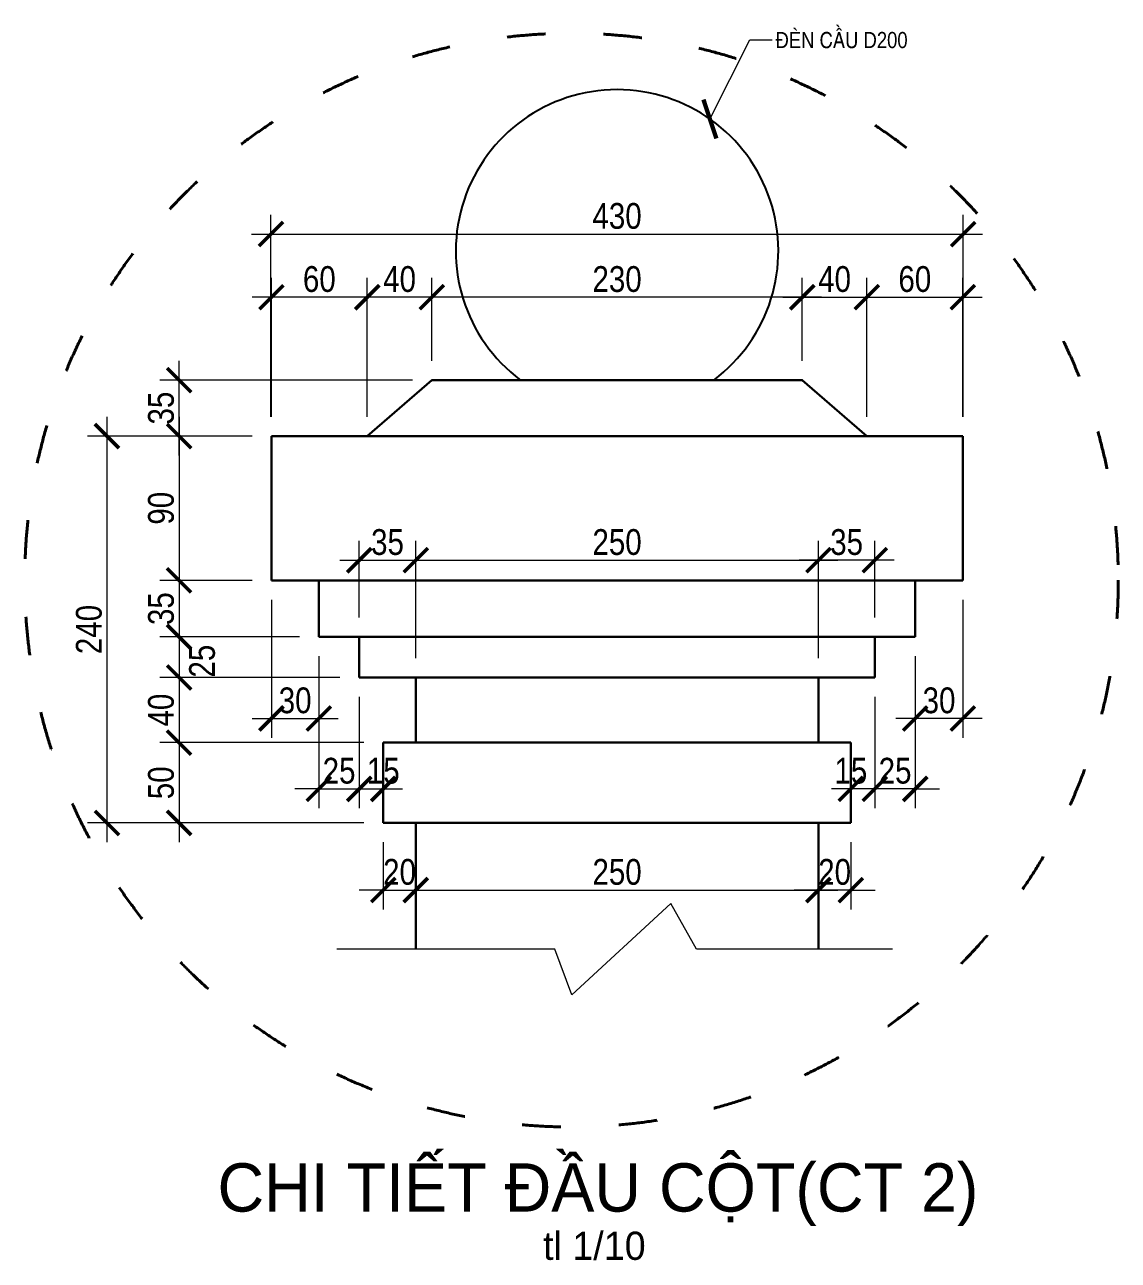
# Model space of a CAD drawing. Header units: millimetres. Extents: x -37049 to 129367, y 25385 to 90033.
# Drawn here: x 81983 to 88773, y 57367 to 65038 of the extents above; entities that cross this region are included whole.
import ezdxf
from ezdxf.enums import TextEntityAlignment as Align

# ---------------------------------------------------------------- set-up
doc = ezdxf.new("R2010")
doc.units = ezdxf.units.MM
doc.header["$MEASUREMENT"] = 0
doc.linetypes.add('ACAD_ISO03W100', pattern=[30, 12, -18])
doc.layers.add('NCHU', color=70, linetype='Continuous')
for name, color, linetype, lineweight in [('NKHUAT1', 54, 'ACAD_ISO03W100', 15), ('NKT', 9, 'Continuous', 0), ('NMANH1', 45, 'Continuous', 9), ('NMANH2', 35, 'Continuous', 9), ('NTHAY3', 41, 'Continuous', 25)]:
    doc.layers.add(name, color=color, linetype=linetype, lineweight=lineweight)
doc.styles.add('AVO', font='vhelvcn.ttf')
doc.styles.add('FRANKO', font='vfranko.ttf', dxfattribs={"height": 500})
doc.dimstyles.new('10', dxfattribs={"dimscale": 0, "dimtxt": 160, "dimasz": 150, "dimexe": 120, "dimexo": 120, "dimgap": 30, "dimtad": 1, "dimtoh": 1, "dimdec": 0, "dimlfac": 0.1, "dimzin": 0, "dimdsep": 46, "dimtxsty": 'AVO', "dimblk1": 'ARCHTICK', "dimblk2": 'ARCHTICK', "dimsah": 1, "dimcen": -3, "dimdle": 120, "dimclrd": 256, "dimclre": 256, "dimclrt": 2, "dimadec": 0, "dimazin": 0, "dimtfac": 1, "dimtdec": 0, "dimtix": 1, "dimtmove": 2, "dimatfit": 3, "dimldrblk": 'ARCHTICK', "dimfxl": 0, "dimtolj": 1, "dimtzin": 0, "dimlwd": -1, "dimlwe": -1, "dimarcsym": 0})
doc.dimstyles.new('50', dxfattribs={"dimtxt": 160, "dimasz": 120, "dimexe": 150, "dimexo": 150, "dimgap": 30, "dimtad": 1, "dimdec": 0, "dimlfac": 0.5, "dimzin": 0, "dimdsep": 46, "dimtxsty": 'AVO', "dimblk": 'ARCHTICK', "dimcen": -2, "dimdle": 120, "dimclrd": 256, "dimclre": 256, "dimclrt": 1, "dimadec": 0, "dimazin": 0, "dimtfac": 1, "dimtdec": 0, "dimtix": 1, "dimtmove": 2, "dimatfit": 3, "dimldrblk": 'ARCHTICK', "dimfxl": 0, "dimtolj": 1, "dimtzin": 0, "dimlwd": 0, "dimlwe": 0, "dimarcsym": 0})

# ---------------------------------------------------------------- blocks, each defined once
blk = doc.blocks.new('_ARCHTICK')
at = {"color": 0, "linetype": 'ByBlock', "const_width": 0.15}
blk.add_lwpolyline([(-0.5, -0.5), (0.5, 0.5)], dxfattribs=at)
blk = doc.blocks.new('*D870')
at = {"layer": 'DEFPOINTS', "color": 0}
for p in [(83514.8, 62483.8), (82941.9, 61587.9), (83514.8, 61587.9)]:
    blk.add_point(p, dxfattribs=at)
at = {"layer": 'NKT'}
for p, q in [((82941.9, 62603.8), (82941.9, 61467.9)), ((83394.8, 62483.8), (82821.9, 62483.8)), ((83394.8, 61587.9), (82821.9, 61587.9))]:
    blk.add_line(p, q, dxfattribs=at)
at = {"layer": 'NKT', "xscale": 150, "yscale": 150, "zscale": 150}
for p, rotation in [((82941.9, 62483.8), 90), ((82941.9, 61587.9), 270)]:
    blk.add_blockref('_ARCHTICK', p, dxfattribs=dict(at, rotation=rotation))
at = {"layer": 'NKT', "color": 2, "insert": (82830.2, 62035.9), "char_height": 160, "attachment_point": 5, "rotation": 90, "style": 'AVO'}
blk.add_mtext('\\A1;90', dxfattribs=at)
blk = doc.blocks.new('*D871')
at = {"layer": 'DEFPOINTS', "color": 0}
for p in [(83514.8, 63346.2), (83514.8, 62483.8), (84110.5, 62483.8)]:
    blk.add_point(p, dxfattribs=at)
at = {"layer": 'NKT'}
for p, q in [((83514.8, 62603.8), (83514.8, 63466.2)), ((84110.5, 62603.8), (84110.5, 63466.2)), ((84230.5, 63346.2), (83394.8, 63346.2))]:
    blk.add_line(p, q, dxfattribs=at)
at = {"layer": 'NKT', "xscale": 150, "yscale": 150, "zscale": 150, "rotation": 180}
blk.add_blockref('_ARCHTICK', (83514.8, 63346.2), dxfattribs=at)
at = {"layer": 'NKT', "xscale": 150, "yscale": 150, "zscale": 150}
blk.add_blockref('_ARCHTICK', (84110.5, 63346.2), dxfattribs=at)
at = {"layer": 'NKT', "color": 2, "insert": (83812.6, 63457.9), "char_height": 160, "attachment_point": 5, "style": 'AVO'}
blk.add_mtext('\\A1;60', dxfattribs=at)
blk = doc.blocks.new('*D872')
at = {"layer": 'DEFPOINTS', "color": 0}
for p in [(82941.9, 62831.6), (84511.4, 62831.6), (83514.8, 62483.8)]:
    blk.add_point(p, dxfattribs=at)
at = {"layer": 'NKT'}
for p, q in [((82941.9, 62363.8), (82941.9, 62951.6)), ((84391.4, 62831.6), (82821.9, 62831.6)), ((83394.8, 62483.8), (82821.9, 62483.8))]:
    blk.add_line(p, q, dxfattribs=at)
at = {"layer": 'NKT', "xscale": 150, "yscale": 150, "zscale": 150}
for p, rotation in [((82941.9, 62831.6), 90), ((82941.9, 62483.8), 270)]:
    blk.add_blockref('_ARCHTICK', p, dxfattribs=dict(at, rotation=rotation))
at = {"layer": 'NKT', "color": 2, "insert": (82830.2, 62657.7), "char_height": 160, "attachment_point": 5, "rotation": 90, "style": 'AVO'}
blk.add_mtext('\\A1;35', dxfattribs=at)
blk = doc.blocks.new('*D873')
at = {"layer": 'DEFPOINTS', "color": 0}
for p in [(84110.5, 63346.2), (84511.4, 62831.6), (84110.5, 62483.8)]:
    blk.add_point(p, dxfattribs=at)
at = {"layer": 'NKT'}
for p, q in [((84110.5, 62603.8), (84110.5, 63466.2)), ((84511.4, 62951.6), (84511.4, 63466.2)), ((84631.4, 63346.2), (83990.5, 63346.2))]:
    blk.add_line(p, q, dxfattribs=at)
at = {"layer": 'NKT', "xscale": 150, "yscale": 150, "zscale": 150, "rotation": 180}
blk.add_blockref('_ARCHTICK', (84110.5, 63346.2), dxfattribs=at)
at = {"layer": 'NKT', "xscale": 150, "yscale": 150, "zscale": 150}
blk.add_blockref('_ARCHTICK', (84511.4, 63346.2), dxfattribs=at)
at = {"layer": 'NKT', "color": 2, "insert": (84310.9, 63457.9), "char_height": 160, "attachment_point": 5, "style": 'AVO'}
blk.add_mtext('\\A1;40', dxfattribs=at)
blk = doc.blocks.new('*D874')
at = {"layer": 'DEFPOINTS', "color": 0}
for p in [(83514.8, 61587.9), (82941.9, 61237.2), (83809.9, 61237.2)]:
    blk.add_point(p, dxfattribs=at)
at = {"layer": 'NKT'}
for p, q in [((82941.9, 61707.9), (82941.9, 61117.2)), ((83394.8, 61587.9), (82821.9, 61587.9)), ((83689.9, 61237.2), (82821.9, 61237.2))]:
    blk.add_line(p, q, dxfattribs=at)
at = {"layer": 'NKT', "xscale": 150, "yscale": 150, "zscale": 150}
for p, rotation in [((82941.9, 61587.9), 90), ((82941.9, 61237.2), 270)]:
    blk.add_blockref('_ARCHTICK', p, dxfattribs=dict(at, rotation=rotation))
at = {"layer": 'NKT', "color": 2, "insert": (82830.2, 61412.6), "char_height": 160, "attachment_point": 5, "rotation": 90, "style": 'AVO'}
blk.add_mtext('\\A1;35', dxfattribs=at)
blk = doc.blocks.new('*D875')
at = {"layer": 'DEFPOINTS', "color": 0}
for p in [(83809.9, 61237.2), (82941.9, 60984.9), (84060.6, 60984.9, 10.4)]:
    blk.add_point(p, dxfattribs=at)
at = {"layer": 'NKT'}
for p, q in [((82941.9, 61357.2), (82941.9, 60864.9)), ((83689.9, 61237.2), (82821.9, 61237.2)), ((83940.6, 60984.9), (82821.9, 60984.9))]:
    blk.add_line(p, q, dxfattribs=at)
at = {"layer": 'NKT', "xscale": 150, "yscale": 150, "zscale": 150}
for p, rotation in [((82941.9, 61237.2), 90), ((82941.9, 60984.9), 270)]:
    blk.add_blockref('_ARCHTICK', p, dxfattribs=dict(at, rotation=rotation))
at = {"layer": 'NKT', "color": 2, "insert": (83085.3, 61086.6), "char_height": 160, "attachment_point": 5, "rotation": 90, "style": 'AVO'}
blk.add_mtext('\\A1;25', dxfattribs=at)
blk = doc.blocks.new('*D876')
at = {"layer": 'DEFPOINTS', "color": 0}
for p in [(83514.8, 61587.9), (83809.9, 61237.2), (83809.9, 60730.4)]:
    blk.add_point(p, dxfattribs=at)
at = {"layer": 'NKT'}
for p, q in [((83514.8, 61467.9), (83514.8, 60610.4)), ((83809.9, 61117.2), (83809.9, 60610.4)), ((83394.8, 60730.4), (83929.9, 60730.4))]:
    blk.add_line(p, q, dxfattribs=at)
at = {"layer": 'NKT', "xscale": 150, "yscale": 150, "zscale": 150, "rotation": 180}
blk.add_blockref('_ARCHTICK', (83514.8, 60730.4), dxfattribs=at)
at = {"layer": 'NKT', "xscale": 150, "yscale": 150, "zscale": 150}
blk.add_blockref('_ARCHTICK', (83809.9, 60730.4), dxfattribs=at)
at = {"layer": 'NKT', "color": 2, "insert": (83662.4, 60842.1), "char_height": 160, "attachment_point": 5, "style": 'AVO'}
blk.add_mtext('\\A1;30', dxfattribs=at)
blk = doc.blocks.new('*D877')
at = {"layer": 'DEFPOINTS', "color": 0}
for p in [(84411.4, 59869.4), (86911.4, 59812.3), (86911.4, 59665.3)]:
    blk.add_point(p, dxfattribs=at)
at = {"layer": 'NKT'}
for p, q in [((84411.4, 59749.4), (84411.4, 59545.3)), ((86911.4, 59692.3), (86911.4, 59545.3)), ((84291.4, 59665.3), (87031.4, 59665.3))]:
    blk.add_line(p, q, dxfattribs=at)
at = {"layer": 'NKT', "xscale": 150, "yscale": 150, "zscale": 150, "rotation": 180}
blk.add_blockref('_ARCHTICK', (84411.4, 59665.3), dxfattribs=at)
at = {"layer": 'NKT', "xscale": 150, "yscale": 150, "zscale": 150}
blk.add_blockref('_ARCHTICK', (86911.4, 59665.3), dxfattribs=at)
at = {"layer": 'NKT', "color": 2, "insert": (85661.4, 59777), "char_height": 160, "attachment_point": 5, "style": 'AVO'}
blk.add_mtext('\\A1;250', dxfattribs=at)
blk = doc.blocks.new('*D878')
at = {"layer": 'DEFPOINTS', "color": 0}
for p in [(84060.6, 60984.9, 10.4), (82941.9, 60580.4), (84209.8, 60580.4)]:
    blk.add_point(p, dxfattribs=at)
at = {"layer": 'NKT'}
for p, q in [((82941.9, 61104.9), (82941.9, 60460.4)), ((83940.6, 60984.9), (82821.9, 60984.9)), ((84089.8, 60580.4), (82821.9, 60580.4))]:
    blk.add_line(p, q, dxfattribs=at)
at = {"layer": 'NKT', "xscale": 150, "yscale": 150, "zscale": 150}
for p, rotation in [((82941.9, 60984.9), 90), ((82941.9, 60580.4), 270)]:
    blk.add_blockref('_ARCHTICK', p, dxfattribs=dict(at, rotation=rotation))
at = {"layer": 'NKT', "color": 2, "insert": (82830.2, 60782.6), "char_height": 160, "attachment_point": 5, "rotation": 90, "style": 'AVO'}
blk.add_mtext('\\A1;40', dxfattribs=at)
blk = doc.blocks.new('*D879')
at = {"layer": 'DEFPOINTS', "color": 0}
for p in [(84209.8, 60580.4), (82941.9, 60082), (84209.8, 60082)]:
    blk.add_point(p, dxfattribs=at)
at = {"layer": 'NKT'}
for p, q in [((82941.9, 60700.4), (82941.9, 59962)), ((84089.8, 60580.4), (82821.9, 60580.4)), ((84089.8, 60082), (82821.9, 60082))]:
    blk.add_line(p, q, dxfattribs=at)
at = {"layer": 'NKT', "xscale": 150, "yscale": 150, "zscale": 150}
for p, rotation in [((82941.9, 60580.4), 90), ((82941.9, 60082), 270)]:
    blk.add_blockref('_ARCHTICK', p, dxfattribs=dict(at, rotation=rotation))
at = {"layer": 'NKT', "color": 2, "insert": (82830.2, 60331.2), "char_height": 160, "attachment_point": 5, "rotation": 90, "style": 'AVO'}
blk.add_mtext('\\A1;50', dxfattribs=at)
blk = doc.blocks.new('*D880')
at = {"layer": 'DEFPOINTS', "color": 0}
for p in [(83514.8, 62483.8), (82494.1, 60082), (84209.8, 60082)]:
    blk.add_point(p, dxfattribs=at)
at = {"layer": 'NKT'}
for p, q in [((82494.1, 62603.8), (82494.1, 59962)), ((83394.8, 62483.8), (82374.1, 62483.8)), ((84089.8, 60082), (82374.1, 60082))]:
    blk.add_line(p, q, dxfattribs=at)
at = {"layer": 'NKT', "xscale": 150, "yscale": 150, "zscale": 150}
for p, rotation in [((82494.1, 62483.8), 90), ((82494.1, 60082), 270)]:
    blk.add_blockref('_ARCHTICK', p, dxfattribs=dict(at, rotation=rotation))
at = {"layer": 'NKT', "color": 2, "insert": (82382.4, 61282.9), "char_height": 160, "attachment_point": 5, "rotation": 90, "style": 'AVO'}
blk.add_mtext('\\A1;240', dxfattribs=at)
blk = doc.blocks.new('*D881')
at = {"layer": 'DEFPOINTS', "color": 0}
for p in [(83809.9, 61237.2), (84060.6, 60984.9, 10.4), (84060.6, 60293.6)]:
    blk.add_point(p, dxfattribs=at)
at = {"layer": 'NKT'}
for p, q in [((83809.9, 61117.2), (83809.9, 60173.6)), ((84060.6, 60864.9), (84060.6, 60173.6)), ((83809.9, 60293.6), (83659.9, 60293.6)), ((83809.9, 60293.6), (84060.6, 60293.6)), ((84060.6, 60293.6), (84210.6, 60293.6))]:
    blk.add_line(p, q, dxfattribs=at)
at = {"layer": 'NKT', "xscale": 150, "yscale": 150, "zscale": 150}
blk.add_blockref('_ARCHTICK', (83809.9, 60293.6), dxfattribs=at)
at = {"layer": 'NKT', "xscale": 150, "yscale": 150, "zscale": 150, "rotation": 180}
blk.add_blockref('_ARCHTICK', (84060.6, 60293.6), dxfattribs=at)
at = {"layer": 'NKT', "color": 2, "insert": (83935.2, 60405.3), "char_height": 160, "attachment_point": 5, "style": 'AVO'}
blk.add_mtext('\\A1;25', dxfattribs=at)
blk = doc.blocks.new('*D882')
at = {"layer": 'DEFPOINTS', "color": 0}
for p in [(84209.8, 60082), (84411.4, 59869.4), (84411.4, 59665.3)]:
    blk.add_point(p, dxfattribs=at)
at = {"layer": 'NKT'}
for p, q in [((84209.8, 59962), (84209.8, 59545.3)), ((84411.4, 59749.4), (84411.4, 59545.3)), ((84209.8, 59665.3), (84059.8, 59665.3)), ((84209.8, 59665.3), (84411.4, 59665.3)), ((84411.4, 59665.3), (84561.4, 59665.3))]:
    blk.add_line(p, q, dxfattribs=at)
at = {"layer": 'NKT', "xscale": 150, "yscale": 150, "zscale": 150}
blk.add_blockref('_ARCHTICK', (84209.8, 59665.3), dxfattribs=at)
at = {"layer": 'NKT', "xscale": 150, "yscale": 150, "zscale": 150, "rotation": 180}
blk.add_blockref('_ARCHTICK', (84411.4, 59665.3), dxfattribs=at)
at = {"layer": 'NKT', "color": 2, "insert": (84310.6, 59777), "char_height": 160, "attachment_point": 5, "style": 'AVO'}
blk.add_mtext('\\A1;20', dxfattribs=at)
blk = doc.blocks.new('*D883')
at = {"layer": 'DEFPOINTS', "color": 0}
for p in [(84060.6, 60984.9, 10.4), (84209.8, 60580.4), (84209.8, 60293.6)]:
    blk.add_point(p, dxfattribs=at)
at = {"layer": 'NKT'}
for p, q in [((84060.6, 60864.9), (84060.6, 60173.6)), ((84209.8, 60460.4), (84209.8, 60173.6)), ((83940.6, 60293.6), (84329.8, 60293.6))]:
    blk.add_line(p, q, dxfattribs=at)
at = {"layer": 'NKT', "xscale": 150, "yscale": 150, "zscale": 150, "rotation": 180}
blk.add_blockref('_ARCHTICK', (84060.6, 60293.6), dxfattribs=at)
at = {"layer": 'NKT', "xscale": 150, "yscale": 150, "zscale": 150}
blk.add_blockref('_ARCHTICK', (84209.8, 60293.6), dxfattribs=at)
at = {"layer": 'NKT', "color": 2, "insert": (84209.8, 60405.3), "char_height": 160, "attachment_point": 5, "style": 'AVO'}
blk.add_mtext('\\A1;15', dxfattribs=at)
blk = doc.blocks.new('*D884')
at = {"layer": 'DEFPOINTS', "color": 0}
for p in [(84411.4, 61713.3), (84060.6, 61237.2, 10.4), (84411.4, 60984.9)]:
    blk.add_point(p, dxfattribs=at)
at = {"layer": 'NKT'}
for p, q in [((84060.6, 61357.2), (84060.6, 61833.3)), ((84411.4, 61104.9), (84411.4, 61833.3)), ((83940.6, 61713.3), (84531.4, 61713.3))]:
    blk.add_line(p, q, dxfattribs=at)
at = {"layer": 'NKT', "xscale": 150, "yscale": 150, "zscale": 150, "rotation": 180}
blk.add_blockref('_ARCHTICK', (84060.6, 61713.3), dxfattribs=at)
at = {"layer": 'NKT', "xscale": 150, "yscale": 150, "zscale": 150}
blk.add_blockref('_ARCHTICK', (84411.4, 61713.3), dxfattribs=at)
at = {"layer": 'NKT', "color": 2, "insert": (84236, 61825), "char_height": 160, "attachment_point": 5, "style": 'AVO'}
blk.add_mtext('\\A1;35', dxfattribs=at)
blk = doc.blocks.new('*D885')
at = {"layer": 'DEFPOINTS', "color": 0}
for p in [(86911.4, 61713.3), (87262.1, 61237.2, 10.4), (86911.4, 60984.9)]:
    blk.add_point(p, dxfattribs=at)
at = {"layer": 'NKT'}
for p, q in [((86911.4, 61104.9), (86911.4, 61833.3)), ((87262.1, 61357.2), (87262.1, 61833.3)), ((87382.1, 61713.3), (86791.4, 61713.3))]:
    blk.add_line(p, q, dxfattribs=at)
at = {"layer": 'NKT', "xscale": 150, "yscale": 150, "zscale": 150, "rotation": 180}
blk.add_blockref('_ARCHTICK', (86911.4, 61713.3), dxfattribs=at)
at = {"layer": 'NKT', "xscale": 150, "yscale": 150, "zscale": 150}
blk.add_blockref('_ARCHTICK', (87262.1, 61713.3), dxfattribs=at)
at = {"layer": 'NKT', "color": 2, "insert": (87086.8, 61825), "char_height": 160, "attachment_point": 5, "style": 'AVO'}
blk.add_mtext('\\A1;35', dxfattribs=at)
blk = doc.blocks.new('*D886')
at = {"layer": 'DEFPOINTS', "color": 0}
for p in [(87262.1, 60984.9, 10.4), (87112.9, 60580.4), (87112.9, 60293.6)]:
    blk.add_point(p, dxfattribs=at)
at = {"layer": 'NKT'}
for p, q in [((87262.1, 60864.9), (87262.1, 60173.6)), ((87112.9, 60460.4), (87112.9, 60173.6)), ((87382.1, 60293.6), (86992.9, 60293.6))]:
    blk.add_line(p, q, dxfattribs=at)
at = {"layer": 'NKT', "xscale": 150, "yscale": 150, "zscale": 150, "rotation": 180}
blk.add_blockref('_ARCHTICK', (87112.9, 60293.6), dxfattribs=at)
at = {"layer": 'NKT', "xscale": 150, "yscale": 150, "zscale": 150}
blk.add_blockref('_ARCHTICK', (87262.1, 60293.6), dxfattribs=at)
at = {"layer": 'NKT', "color": 2, "insert": (87112.9, 60405.3), "char_height": 160, "attachment_point": 5, "style": 'AVO'}
blk.add_mtext('\\A1;15', dxfattribs=at)
blk = doc.blocks.new('*D887')
at = {"layer": 'DEFPOINTS', "color": 0}
for p in [(87112.9, 60082), (86911.4, 59869.4), (86911.4, 59665.3)]:
    blk.add_point(p, dxfattribs=at)
at = {"layer": 'NKT'}
for p, q in [((87112.9, 59962), (87112.9, 59545.3)), ((86911.4, 59749.4), (86911.4, 59545.3)), ((86911.4, 59665.3), (86761.4, 59665.3)), ((87112.9, 59665.3), (86911.4, 59665.3)), ((87112.9, 59665.3), (87262.9, 59665.3))]:
    blk.add_line(p, q, dxfattribs=at)
at = {"layer": 'NKT', "xscale": 150, "yscale": 150, "zscale": 150}
blk.add_blockref('_ARCHTICK', (86911.4, 59665.3), dxfattribs=at)
at = {"layer": 'NKT', "xscale": 150, "yscale": 150, "zscale": 150, "rotation": 180}
blk.add_blockref('_ARCHTICK', (87112.9, 59665.3), dxfattribs=at)
at = {"layer": 'NKT', "color": 2, "insert": (87012.1, 59777), "char_height": 160, "attachment_point": 5, "style": 'AVO'}
blk.add_mtext('\\A1;20', dxfattribs=at)
blk = doc.blocks.new('*D888')
at = {"layer": 'DEFPOINTS', "color": 0}
for p in [(87512.8, 61237.2), (87262.1, 60984.9, 10.4), (87262.1, 60293.6)]:
    blk.add_point(p, dxfattribs=at)
at = {"layer": 'NKT'}
for p, q in [((87512.8, 61117.2), (87512.8, 60173.6)), ((87262.1, 60864.9), (87262.1, 60173.6)), ((87262.1, 60293.6), (87112.1, 60293.6)), ((87512.8, 60293.6), (87262.1, 60293.6)), ((87512.8, 60293.6), (87662.8, 60293.6))]:
    blk.add_line(p, q, dxfattribs=at)
at = {"layer": 'NKT', "xscale": 150, "yscale": 150, "zscale": 150}
blk.add_blockref('_ARCHTICK', (87262.1, 60293.6), dxfattribs=at)
at = {"layer": 'NKT', "xscale": 150, "yscale": 150, "zscale": 150, "rotation": 180}
blk.add_blockref('_ARCHTICK', (87512.8, 60293.6), dxfattribs=at)
at = {"layer": 'NKT', "color": 2, "insert": (87387.5, 60405.3), "char_height": 160, "attachment_point": 5, "style": 'AVO'}
blk.add_mtext('\\A1;25', dxfattribs=at)
blk = doc.blocks.new('*D889')
at = {"layer": 'DEFPOINTS', "color": 0}
for p in [(87807.9, 61587.9), (87512.8, 61237.2), (87512.8, 60730.4)]:
    blk.add_point(p, dxfattribs=at)
at = {"layer": 'NKT'}
for p, q in [((87807.9, 61467.9), (87807.9, 60610.4)), ((87512.8, 61117.2), (87512.8, 60610.4)), ((87927.9, 60730.4), (87392.8, 60730.4))]:
    blk.add_line(p, q, dxfattribs=at)
at = {"layer": 'NKT', "xscale": 150, "yscale": 150, "zscale": 150, "rotation": 180}
blk.add_blockref('_ARCHTICK', (87512.8, 60730.4), dxfattribs=at)
at = {"layer": 'NKT', "xscale": 150, "yscale": 150, "zscale": 150}
blk.add_blockref('_ARCHTICK', (87807.9, 60730.4), dxfattribs=at)
at = {"layer": 'NKT', "color": 2, "insert": (87660.4, 60842.1), "char_height": 160, "attachment_point": 5, "style": 'AVO'}
blk.add_mtext('\\A1;30', dxfattribs=at)
blk = doc.blocks.new('*D890')
at = {"layer": 'DEFPOINTS', "color": 0}
for p in [(84511.4, 63346.2), (84511.4, 62831.6), (86811.4, 62831.6)]:
    blk.add_point(p, dxfattribs=at)
at = {"layer": 'NKT'}
for p, q in [((84511.4, 62951.6), (84511.4, 63466.2)), ((86811.4, 62951.6), (86811.4, 63466.2)), ((86931.4, 63346.2), (84391.4, 63346.2))]:
    blk.add_line(p, q, dxfattribs=at)
at = {"layer": 'NKT', "xscale": 150, "yscale": 150, "zscale": 150, "rotation": 180}
blk.add_blockref('_ARCHTICK', (84511.4, 63346.2), dxfattribs=at)
at = {"layer": 'NKT', "xscale": 150, "yscale": 150, "zscale": 150}
blk.add_blockref('_ARCHTICK', (86811.4, 63346.2), dxfattribs=at)
at = {"layer": 'NKT', "color": 2, "insert": (85661.4, 63457.9), "char_height": 160, "attachment_point": 5, "style": 'AVO'}
blk.add_mtext('\\A1;230', dxfattribs=at)
blk = doc.blocks.new('*D891')
at = {"layer": 'DEFPOINTS', "color": 0}
for p in [(87212.3, 63346.2), (86811.4, 62831.6), (87212.3, 62483.8)]:
    blk.add_point(p, dxfattribs=at)
at = {"layer": 'NKT'}
for p, q in [((86811.4, 62951.6), (86811.4, 63466.2)), ((87212.3, 62603.8), (87212.3, 63466.2)), ((86691.4, 63346.2), (87332.3, 63346.2))]:
    blk.add_line(p, q, dxfattribs=at)
at = {"layer": 'NKT', "xscale": 150, "yscale": 150, "zscale": 150, "rotation": 180}
blk.add_blockref('_ARCHTICK', (86811.4, 63346.2), dxfattribs=at)
at = {"layer": 'NKT', "xscale": 150, "yscale": 150, "zscale": 150}
blk.add_blockref('_ARCHTICK', (87212.3, 63346.2), dxfattribs=at)
at = {"layer": 'NKT', "color": 2, "insert": (87011.8, 63457.9), "char_height": 160, "attachment_point": 5, "style": 'AVO'}
blk.add_mtext('\\A1;40', dxfattribs=at)
blk = doc.blocks.new('*D892')
at = {"layer": 'DEFPOINTS', "color": 0}
for p in [(87807.9, 63346.2), (87212.3, 62483.8), (87807.9, 62483.8)]:
    blk.add_point(p, dxfattribs=at)
at = {"layer": 'NKT'}
for p, q in [((87212.3, 62603.8), (87212.3, 63466.2)), ((87807.9, 62603.8), (87807.9, 63466.2)), ((87092.3, 63346.2), (87927.9, 63346.2))]:
    blk.add_line(p, q, dxfattribs=at)
at = {"layer": 'NKT', "xscale": 150, "yscale": 150, "zscale": 150, "rotation": 180}
blk.add_blockref('_ARCHTICK', (87212.3, 63346.2), dxfattribs=at)
at = {"layer": 'NKT', "xscale": 150, "yscale": 150, "zscale": 150}
blk.add_blockref('_ARCHTICK', (87807.9, 63346.2), dxfattribs=at)
at = {"layer": 'NKT', "color": 2, "insert": (87510.1, 63457.9), "char_height": 160, "attachment_point": 5, "style": 'AVO'}
blk.add_mtext('\\A1;60', dxfattribs=at)
blk = doc.blocks.new('*D893')
at = {"layer": 'DEFPOINTS', "color": 0}
for p in [(87810.4, 63738.1), (83512.3, 62483.8), (87810.4, 62483.8)]:
    blk.add_point(p, dxfattribs=at)
at = {"layer": 'NKT'}
for p, q in [((83512.3, 62603.8), (83512.3, 63858.1)), ((87810.4, 62603.8), (87810.4, 63858.1)), ((83392.3, 63738.1), (87930.4, 63738.1))]:
    blk.add_line(p, q, dxfattribs=at)
at = {"layer": 'NKT', "xscale": 150, "yscale": 150, "zscale": 150, "rotation": 180}
blk.add_blockref('_ARCHTICK', (83512.3, 63738.1), dxfattribs=at)
at = {"layer": 'NKT', "xscale": 150, "yscale": 150, "zscale": 150}
blk.add_blockref('_ARCHTICK', (87810.4, 63738.1), dxfattribs=at)
at = {"layer": 'NKT', "color": 2, "insert": (85661.4, 63849.8), "char_height": 160, "attachment_point": 5, "style": 'AVO'}
blk.add_mtext('\\A1;430', dxfattribs=at)
blk = doc.blocks.new('*D894')
at = {"layer": 'DEFPOINTS', "color": 0}
for p in [(86911.4, 61713.3), (84411.4, 60984.9), (86911.4, 60984.9)]:
    blk.add_point(p, dxfattribs=at)
at = {"layer": 'NKT'}
for p, q in [((84411.4, 61104.9), (84411.4, 61833.3)), ((86911.4, 61104.9), (86911.4, 61833.3)), ((84291.4, 61713.3), (87031.4, 61713.3))]:
    blk.add_line(p, q, dxfattribs=at)
at = {"layer": 'NKT', "xscale": 150, "yscale": 150, "zscale": 150, "rotation": 180}
blk.add_blockref('_ARCHTICK', (84411.4, 61713.3), dxfattribs=at)
at = {"layer": 'NKT', "xscale": 150, "yscale": 150, "zscale": 150}
blk.add_blockref('_ARCHTICK', (86911.4, 61713.3), dxfattribs=at)
at = {"layer": 'NKT', "color": 2, "insert": (85661.4, 61825), "char_height": 160, "attachment_point": 5, "style": 'AVO'}
blk.add_mtext('\\A1;250', dxfattribs=at)

msp = doc.modelspace()

# ---------------------------------------------------------------- linework, layer by layer
msp.add_arc((85661.4, 63633.5), 1001.4, 306.80144, 233.19856)
at = {"layer": 'NKHUAT1', "lineweight": 40, "ltscale": 20}
msp.add_circle((85378.4, 61589.5), 3395.1, dxfattribs=at)
at = {"layer": 'NMANH2'}
msp.add_lwpolyline([(87371.5, 59298.4), (86153.7, 59298.4), (85995.5, 59582.1), (85380, 59014.7), (85274.5, 59298.4), (83921.2, 59298.4)], dxfattribs=at)
at = {"layer": 'NTHAY3', "lineweight": 30}
for p, q in [((85661.4, 62483.8), (83514.8, 62483.8)), ((83514.8, 62483.8), (83514.8, 61587.9)), ((85661.4, 62483.8), (87807.9, 62483.8)), ((87807.9, 62483.8), (87807.9, 61587.9)), ((83514.8, 61587.9), (83809.9, 61587.9)), ((83809.9, 61587.9), (83809.9, 61237.2)), ((83809.9, 61587.9), (85661.4, 61587.9, -21209.5)), ((87512.8, 61587.9), (85661.4, 61587.9, -21209.5)), ((87512.8, 61587.9), (87512.8, 61237.2)), ((87807.9, 61587.9), (87512.8, 61587.9)), ((83809.9, 61237.2), (84060.6, 61237.2, 10.4)), ((84060.6, 61237.2, 10.4), (84060.6, 60984.9, 10.4)), ((84060.6, 61237.2, 10.4), (85661.4, 61237.2, -21209.5)), ((87262.1, 61237.2, 10.4), (85661.4, 61237.2, -21209.5)), ((87262.1, 61237.2, 10.4), (87262.1, 60984.9, 10.4)), ((87512.8, 61237.2), (87262.1, 61237.2, 10.4)), ((84060.6, 60984.9, 10.4), (85661.4, 60984.9)), ((84411.4, 60580.4), (84411.4, 60984.9)), ((84411.4, 60580.4), (84411.4, 60984.9)), ((87262.1, 60984.9, 10.4), (85661.4, 60984.9)), ((86911.4, 60580.4), (86911.4, 60984.9)), ((86911.4, 60580.4), (86911.4, 60984.9)), ((84209.8, 60580.4), (84209.8, 60082)), ((85661.4, 60580.4), (84209.8, 60580.4)), ((85661.4, 60580.4), (87112.9, 60580.4)), ((87112.9, 60580.4), (87112.9, 60082)), ((84209.8, 60082), (84411.4, 60082)), ((84411.4, 60082), (85661.4, 60082)), ((84411.4, 60082), (84411.4, 59298.4)), ((86911.4, 60082), (85661.4, 60082)), ((87112.9, 60082), (86911.4, 60082)), ((86911.4, 60082), (86911.4, 59298.4))]:
    msp.add_line(p, q, dxfattribs=at)
for points in [[(85661.4, 62831.6), (84511.4, 62831.6), (84110.5, 62483.8)], [(85661.4, 62831.6), (86811.4, 62831.6), (87212.3, 62483.8)]]:
    msp.add_lwpolyline(points, dxfattribs=at)

# ---------------------------------------------------------------- texts
at = {"layer": 'NCHU', "lineweight": 20, "style": 'AVO'}
msp.add_text('ÑEØN CAÀU D200', height=100, dxfattribs=at).set_placement((86645.2, 64892.9))
at = {"layer": 'NCHU', "style": 'FRANKO'}
for s, height, p in [('CHI TIEÁT ÑAÀU COÄT(CT 2)', 300, (85542.6, 57819, 16821.6)), ('tl 1/10', 175, (85520.1, 57460, 16821.6))]:
    msp.add_text(s, height=height, dxfattribs=at).set_placement(p, align=Align.MIDDLE)

# ---------------------------------------------------------------- dimensions: what is measured, and where the dimension line sits
at = {"layer": 'NKT', "ltscale": 10000}
for base, p1, p2, picture, middle in [((87810.4, 63738.1), (83512.3, 62483.8), (87810.4, 62483.8), '*D893', (85661.4, 63849.8)), ((83514.8, 63346.2), (84110.5, 62483.8), (83514.8, 62483.8), '*D871', (83812.6, 63457.9)), ((84110.5, 63346.2), (84511.4, 62831.6), (84110.5, 62483.8), '*D873', (84310.9, 63457.9)), ((84511.4, 63346.2), (86811.4, 62831.6), (84511.4, 62831.6), '*D890', (85661.4, 63457.9)), ((84411.4, 61713.3), (84060.6, 61237.2, 10.4), (84411.4, 60984.9), '*D884', (84236, 61825)), ((86911.4, 61713.3), (84411.4, 60984.9), (86911.4, 60984.9), '*D894', (85661.4, 61825)), ((83809.9, 60730.4), (83514.8, 61587.9), (83809.9, 61237.2), '*D876', (83662.4, 60842.1)), ((84060.6, 60293.6), (83809.9, 61237.2), (84060.6, 60984.9, 10.4), '*D881', (83935.2, 60405.3)), ((84411.4, 59665.3), (84209.8, 60082), (84411.4, 59869.4), '*D882', (84310.6, 59777)), ((86911.4, 59665.3), (84411.4, 59869.4), (86911.4, 59812.3), '*D877', (85661.4, 59777))]:
    dim = msp.add_linear_dim(base=base, p1=p1, p2=p2, dimstyle='10', override={"dimscale": 1}, dxfattribs=at)
    dim.commit()
    dim.dimension.update_dxf_attribs({"geometry": picture, "text_midpoint": middle})
for base, p1, p2, angle, picture, middle in [((87212.3, 63346.2), (86811.4, 62831.6), (87212.3, 62483.8), 180, '*D891', (87011.8, 63457.9)), ((87807.9, 63346.2), (87212.3, 62483.8), (87807.9, 62483.8), 180, '*D892', (87510.1, 63457.9)), ((82941.9, 62831.6), (83514.8, 62483.8), (84511.4, 62831.6), 90, '*D872', (82830.2, 62657.7)), ((82494.1, 60082), (83514.8, 62483.8), (84209.8, 60082), 90, '*D880', (82382.4, 61282.9)), ((82941.9, 61587.9), (83514.8, 62483.8), (83514.8, 61587.9), 90, '*D870', (82830.2, 62035.9)), ((86911.4, 61713.3), (87262.1, 61237.2, 10.4), (86911.4, 60984.9), 180, '*D885', (87086.8, 61825)), ((82941.9, 61237.2), (83514.8, 61587.9), (83809.9, 61237.2), 90, '*D874', (82830.2, 61412.6)), ((87512.8, 60730.4), (87807.9, 61587.9), (87512.8, 61237.2), 180, '*D889', (87660.4, 60842.1)), ((87262.1, 60293.6), (87512.8, 61237.2), (87262.1, 60984.9, 10.4), 180, '*D888', (87387.5, 60405.3)), ((82941.9, 60580.4), (84060.6, 60984.9, 10.4), (84209.8, 60580.4), 90, '*D878', (82830.2, 60782.6)), ((82941.9, 60082), (84209.8, 60580.4), (84209.8, 60082), 90, '*D879', (82830.2, 60331.2)), ((86911.4, 59665.3), (87112.9, 60082), (86911.4, 59869.4), 180, '*D887', (87012.1, 59777))]:
    dim = msp.add_linear_dim(base=base, p1=p1, p2=p2, angle=angle, dimstyle='10', override={"dimscale": 1}, dxfattribs=at)
    dim.commit()
    dim.dimension.update_dxf_attribs({"geometry": picture, "text_midpoint": middle})
for base, p1, p2, angle, picture, middle in [((82941.9, 60984.9), (83809.9, 61237.2), (84060.6, 60984.9, 10.4), 90, '*D875', (83085.3, 61086.6)), ((87112.9, 60293.6), (87262.1, 60984.9, 10.4), (87112.9, 60580.4), 180, '*D886', (87112.9, 60405.3))]:
    dim = msp.add_linear_dim(base=base, p1=p1, p2=p2, angle=angle, dimstyle='10', override={"dimscale": 1}, dxfattribs=at)
    dim.commit()
    dim.dimension.update_dxf_attribs({"geometry": picture, "text_midpoint": middle, "dimtype": 160})
dim = msp.add_linear_dim(base=(84209.8, 60293.6), p1=(84060.6, 60984.9, 10.4), p2=(84209.8, 60580.4), dimstyle='10', override={"dimscale": 1}, dxfattribs=at)
dim.commit()
dim.dimension.update_dxf_attribs({"geometry": '*D883', "text_midpoint": (84209.8, 60405.3), "dimtype": 160})

# ---------------------------------------------------------------- leaders
at = {"layer": 'NMANH1'}
msp.add_leader([(86237.8, 64452.3), (86484.7, 64943.6), (86624.6, 64943.6)], dimstyle='50', override={"dimasz": 180, "dimtad": 0}, dxfattribs=at)

doc.saveas('drawing.dxf')
